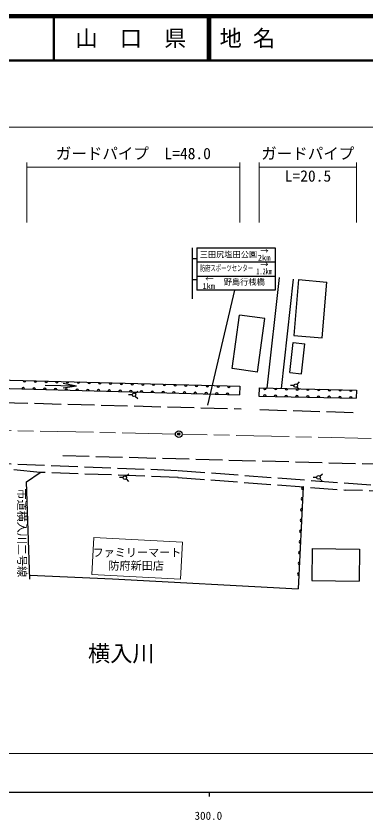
# Model space of a CAD drawing. Units: millimetres, scale not verified. Extents: x 40000 to 680000, y 20000 to 380000.
# Drawn here: x 324505 to 403361, y 198715 to 380000 of the extents above; entities that cross this region are included whole.
import ezdxf
from ezdxf.enums import TextEntityAlignment as Align

# ---------------------------------------------------------------- set-up
doc = ezdxf.new("R2010")
doc.units = ezdxf.units.MM
doc.header["$LTSCALE"] = 1000
doc.header["$PDMODE"] = 32
doc.header["$PDSIZE"] = 500
doc.linetypes.add('CHAIN', pattern=[18.5, 12, -1.5, 3.5, -1.5])
doc.linetypes.add('DASHED', pattern=[7.5, 6, -1.5])
for name, color, linetype, lineweight in [('M-BGD', 7, 'Continuous', 25), ('M-BGD-EXST', 7, 'Continuous', 25), ('M-BMK', 2, 'CHAIN', 13), ('M-BMK-SRVR', 3, 'Continuous', 25), ('M-STR-HTXT', 7, 'Continuous', 13), ('M-STR-STRC', 7, 'Continuous', 25), ('M-TTL', 2, 'Continuous', 140), ('M-TTL-BAND', 7, 'Continuous', 25), ('M-TTL-LINE', 7, 'Continuous', 50)]:
    doc.layers.add(name, color=color, linetype=linetype, lineweight=lineweight)
for name, color, linetype in [('M-BMK-HTXT', 7, 'Continuous'), ('M-OTRS', 6, 'Continuous'), ('M-TTL-TXT', 7, 'Continuous')]:
    doc.layers.add(name, color=color, linetype=linetype)
doc.styles.add('ＭＳ ゴシック', font='')
doc.styles.get('ＭＳ ゴシック').set_extended_font_data('MS Gothic')

msp = doc.modelspace()

# ---------------------------------------------------------------- linework, layer by layer
at = {"layer": 'M-BGD'}
for p, q in [((381114, 296103), (383871, 321050)), ((384335, 296034), (387061, 320697)), ((388157, 320559), (387078, 307951)), ((388157, 320559), (394578, 320009)), ((393498, 307401), (394578, 320009)), ((373226, 300499), (374856, 312563)), ((380557, 311792), (374856, 312563)), ((378927, 299728), (380557, 311792)), ((387078, 307951), (393498, 307401)), ((386198, 299593), (386940, 306354)), ((386940, 306354), (389618, 306060)), ((388875, 299299), (389618, 306060)), ((275237, 299207), (374949, 296503)), ((378927, 299728), (373226, 300499)), ((386198, 299593), (388875, 299299)), ((275714, 297276), (374897, 294586)), ((338091, 296569), (331092, 296657)), ((338091, 296569), (335085, 296107)), ((338091, 296569), (335098, 297107)), ((374949, 296503), (374897, 294586)), ((379296, 296142), (379256, 294298)), ((379296, 296142), (401208, 295672)), ((401208, 295672), (401169, 293828)), ((379256, 294298), (401169, 293828)), ((326867, 274949), (329959, 277104)), ((327611, 253038), (326867, 274949)), ((389180, 273831), (388094, 250822)), ((391228, 259926), (391134, 252680)), ((391228, 259926), (401932, 259786)), ((401932, 259786), (401838, 252540)), ((327581, 253912), (346254, 253117)), ((346254, 253117), (388094, 250822)), ((391134, 252680), (401838, 252540))]:
    msp.add_line(p, q, dxfattribs=at)
at = {"layer": 'M-BGD', "linetype": 'DASHED'}
for p, q in [((276181, 294063), (375264, 291429)), ((379478, 291274), (400755, 290597)), ((317420, 279264), (361076, 277536)), ((335011, 280895), (480857, 276964)), ((329959, 277104), (321674, 277873)), ((361076, 277536), (408182, 274007)), ((361013, 275943), (329959, 277104)), ((360957, 275945), (398791, 273111)), ((485069, 270167), (398791, 273111))]:
    msp.add_line(p, q, dxfattribs=at)
at = {"layer": 'M-BGD'}
for centre, start, end in [((326430, 297822), 179.02213, 357.87046), ((328853, 297756), 179.02213, 357.87046), ((331277, 297690), 179.02213, 357.87046), ((333700, 297624), 179.02213, 357.87046), ((336123, 297559), 179.02213, 357.87046), ((338547, 297493), 179.02213, 357.87046), ((340970, 297427), 179.02213, 357.87046), ((343393, 297361), 179.02213, 357.87046), ((326127, 295906), 359.02213, 177.87046), ((328550, 295840), 359.02213, 177.87046), ((330974, 295774), 359.02213, 177.87046), ((333397, 295709), 359.02213, 177.87046), ((335820, 295643), 359.02213, 177.87046), ((338244, 295577), 359.02213, 177.87046), ((340667, 295511), 359.02213, 177.87046), ((343090, 295446), 359.02213, 177.87046), ((345514, 295380), 359.02213, 177.87046), ((345817, 297296), 179.02213, 357.87046), ((347937, 295314), 359.02213, 177.87046), ((348240, 297230), 179.02213, 357.87046), ((350360, 295249), 359.02213, 177.87046), ((350664, 297164), 179.02213, 357.87046), ((353087, 297099), 179.02213, 357.87046), ((355510, 297033), 179.02213, 357.87046), ((357934, 296967), 179.02213, 357.87046), ((360357, 296901), 179.02213, 357.87046), ((362780, 296836), 179.02213, 357.87046), ((365204, 296770), 179.02213, 357.87046), ((367627, 296704), 179.02213, 357.87046), ((370050, 296638), 179.02213, 357.87046), ((372474, 296573), 179.02213, 357.87046), ((380602, 296117), 179.34746, 358.19579), ((383026, 296065), 179.34746, 358.19579), ((385449, 296013), 179.34746, 358.19579), ((387873, 295961), 179.34746, 358.19579), ((390297, 295909), 179.34746, 358.19579), ((392720, 295857), 179.34746, 358.19579), ((395144, 295805), 179.34746, 358.19579), ((397568, 295754), 179.34746, 358.19579), ((399991, 295702), 179.34746, 358.19579), ((352784, 295183), 359.02213, 177.87046), ((355207, 295117), 359.02213, 177.87046), ((357630, 295051), 359.02213, 177.87046), ((360054, 294986), 359.02213, 177.87046), ((362477, 294920), 359.02213, 177.87046), ((364900, 294854), 359.02213, 177.87046), ((367324, 294788), 359.02213, 177.87046), ((369747, 294723), 359.02213, 177.87046), ((372170, 294657), 359.02213, 177.87046), ((380547, 294268), 359.34746, 178.19579), ((382970, 294216), 359.34746, 178.19579), ((385394, 294164), 359.34746, 178.19579), ((387818, 294112), 359.34746, 178.19579), ((390241, 294060), 359.34746, 178.19579), ((392665, 294008), 359.34746, 178.19579), ((395089, 293956), 359.34746, 178.19579), ((397512, 293904), 359.34746, 178.19579), ((399936, 293852), 359.34746, 178.19579), ((389169, 273528), 87.87322, 266.72156), ((389055, 271107), 87.87322, 266.72156), ((388940, 268685), 87.87322, 266.72156), ((388826, 266264), 87.87322, 266.72156), ((388712, 263842), 87.87322, 266.72156), ((388597, 261420), 87.87322, 266.72156), ((388483, 258999), 87.87322, 266.72156), ((388369, 256577), 87.87322, 266.72156), ((388255, 254156), 87.87322, 266.72156)]:
    msp.add_arc(centre, 303, start, end, dxfattribs=at)
at = {"layer": 'M-BGD-EXST'}
for p, q in [((387833, 296926), (388412, 297488)), ((387140, 296650), (386333, 296661)), ((387825, 296355), (388388, 295776)), ((350669, 294599), (349862, 294610)), ((351354, 294304), (351917, 293725)), ((351362, 294874), (351941, 295437)), ((348621, 275907), (347814, 275919)), ((349306, 275612), (349868, 275034)), ((349314, 276183), (349892, 276746)), ((392284, 275958), (391477, 275970)), ((392969, 275663), (393531, 275085)), ((392977, 276234), (393556, 276797))]:
    msp.add_line(p, q, dxfattribs=at)
for centre in [(387544, 296644), (351073, 294593), (349024, 275902), (392687, 275953)]:
    msp.add_circle(centre, 404, dxfattribs=at)
at = {"layer": 'M-BMK'}
for p, q in [((360416, 285741), (262560, 287825)), ((460066, 283554), (361915, 285708))]:
    msp.add_line(p, q, dxfattribs=at)
at = {"layer": 'M-BMK-SRVR'}
msp.add_circle((361165, 285725), 750, dxfattribs=at)
at = {"layer": 'M-OTRS'}
msp.add_point((361165, 285725), dxfattribs=at)
at = {"layer": 'M-STR-HTXT'}
for p, q in [((62053, 354944), (479947, 354944)), ((326922, 333471), (326922, 346955)), ((374949, 333471), (374949, 346955)), ((379296, 333471), (379296, 346955)), ((401208, 333471), (401208, 346955)), ((326922, 345955), (374949, 345955)), ((379296, 345955), (401208, 345955)), ((342019, 262405), (341581, 254049)), ((361992, 261356), (342019, 262405)), ((361553, 253001), (361992, 261356)), ((341581, 254049), (361553, 253001)), ((61561, 213727), (485069, 213727))]:
    msp.add_line(p, q, dxfattribs=at)
at = {"layer": 'M-STR-STRC'}
for p, q in [((364222, 327709), (364222, 316209)), ((365222, 327709), (365222, 318209)), ((365222, 327709), (382881, 327709)), ((382881, 327709), (382881, 318209)), ((364222, 325334), (365222, 325334)), ((365222, 324542), (382881, 324542)), ((365222, 321376), (382881, 321376)), ((364222, 320584), (365222, 320584)), ((382881, 318209), (365222, 318209)), ((367740, 292241), (373781, 318209))]:
    msp.add_line(p, q, dxfattribs=at)
at = {"layer": 'M-TTL'}
msp.add_line((680000, 380000), (40000, 380000), dxfattribs=at)
at = {"layer": 'M-TTL-BAND'}
for p, q in [((40000, 205000), (579000, 205000)), ((368000, 205000), (368000, 204000))]:
    msp.add_line(p, q, dxfattribs=at)
at = {"layer": 'M-TTL-LINE'}
for p, q in [((333000, 380000), (333000, 370000)), ((367750, 380000), (367750, 370000)), ((368250, 380000), (368250, 370000)), ((40000, 370000), (680000, 370000))]:
    msp.add_line(p, q, dxfattribs=at)

# ---------------------------------------------------------------- texts
at = {"layer": 'M-BGD-EXST', "style": 'ＭＳ ゴシック'}
msp.add_text('市道横入川二号線', height=1833, rotation=270.085, dxfattribs=at).set_placement((326740, 273460), align=Align.TOP_LEFT)
at = {"layer": 'M-BMK-HTXT', "style": 'ＭＳ ゴシック'}
for s, p in [('ファミリーマート', (351749, 259007)), ('防府新田店', (351565, 256049))]:
    msp.add_text(s, height=1833, dxfattribs=at).set_placement(p, align=Align.MIDDLE_CENTER)
msp.add_text('横入川', height=3666, dxfattribs=at).set_placement((340716, 233333), align=Align.BOTTOM_LEFT)
at = {"layer": 'M-STR-HTXT', "style": 'ＭＳ ゴシック'}
for s, p in [('ガードパイプ\u3000L=48.0', (350935, 346955)), ('ガードパイプ', (390252, 346955))]:
    msp.add_text(s, height=2566, dxfattribs=at).set_placement(p, align=Align.BOTTOM_CENTER)
msp.add_text('L=20.5', height=2566, dxfattribs=at).set_placement((385060, 341890), align=Align.BOTTOM_LEFT)
at = {"layer": 'M-STR-STRC', "style": 'ＭＳ ゴシック'}
for s, p in [('三田尻塩田公園', (365912, 326882)), ('野島行桟橋', (371318, 320692))]:
    msp.add_text(s, height=1320, dxfattribs=at).set_placement(p, align=Align.TOP_LEFT)
for s, p in [('→', (380494, 327057)), ('2km', (380416, 325501)), ('→', (380494, 323989)), ('←', (368071, 320747)), ('1km', (367922, 319110))]:
    msp.add_text(s, height=1320, dxfattribs=at).set_placement(p, align=Align.MIDDLE_CENTER)
at = {"layer": 'M-STR-STRC', "style": 'ＭＳ ゴシック', "width": 0.65}
msp.add_text('防府スポーツセンター', height=1320, dxfattribs=at).set_placement((365912, 323814), align=Align.TOP_LEFT)
msp.add_text('1.2km', height=1320, dxfattribs=at).set_placement((380416, 322432), align=Align.MIDDLE_CENTER)
at = {"layer": 'M-TTL-BAND', "style": 'ＭＳ ゴシック'}
msp.add_text('300.0', height=1833, dxfattribs=at).set_placement((367844, 198195), align=Align.BOTTOM_CENTER)
at = {"layer": 'M-TTL-TXT', "style": 'ＭＳ ゴシック'}
msp.add_text('山\u3000口\u3000県', height=3666, dxfattribs=at).set_placement((350375, 375000), align=Align.MIDDLE_CENTER)
msp.add_text('地 名', height=3666, dxfattribs=at).set_placement((370380, 375000), align=Align.MIDDLE_LEFT)

doc.saveas('drawing.dxf')
